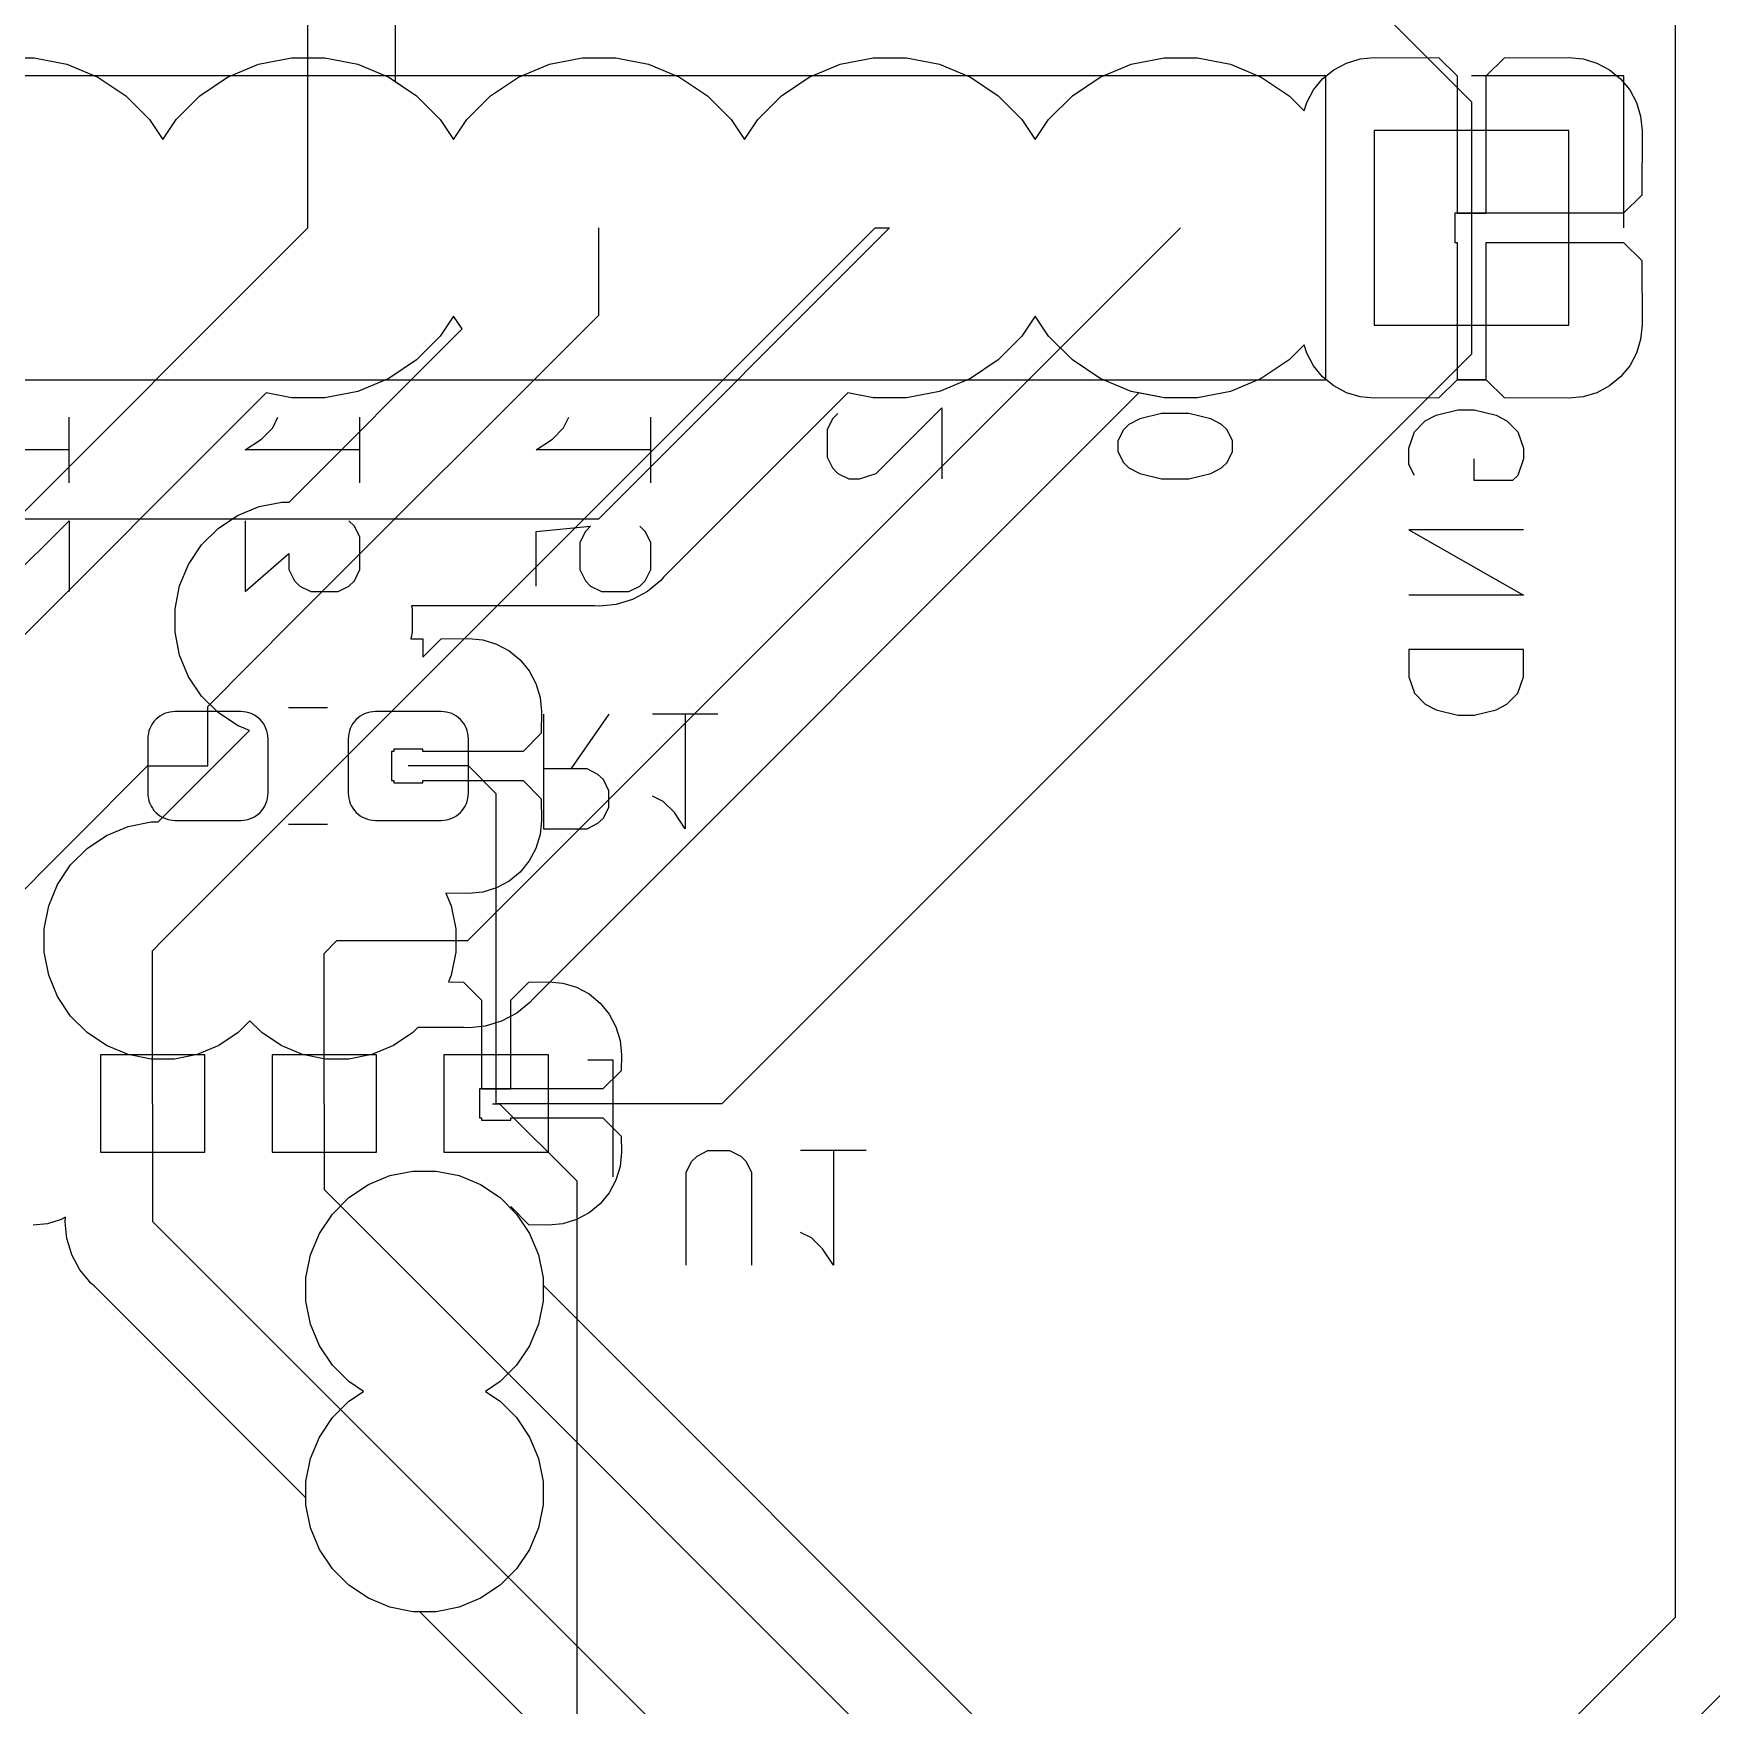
# Model space of a CAD drawing. Extents: x 169 to 33241, y 66 to 35500.
# Drawn here: x 8301 to 14069, y 13070 to 18818 of the extents above; entities that cross this region are included whole.
import ezdxf

# ---------------------------------------------------------------- set-up
doc = ezdxf.new("R2010")
doc.units = 0

msp = doc.modelspace()

# ---------------------------------------------------------------- linework, layer by layer
at = {"layer": 'Layer 1'}
for p, q in [((9244, 18150), (9244, 24129)), ((9544.15, 22639.8), (9544.15, 18653.2)), ((13945.7, 13373.9), (13945.7, 19626.1)), ((12928, 18900), (13244, 18583)), ((8187.36, 18734.6), (8302.52, 18734.6)), ((8302.52, 18734.6), (8415.47, 18712.2)), ((8415.47, 18712.2), (8521.87, 18668.1)), ((8968, 18668.1), (9074.4, 18712.2)), ((9074.4, 18712.2), (9187.36, 18734.6)), ((9187.36, 18734.6), (9302.52, 18734.6)), ((9302.52, 18734.6), (9415.47, 18712.2)), ((9415.47, 18712.2), (9521.87, 18668.1)), ((9968, 18668.1), (10074.4, 18712.2)), ((9968, 18668.1), (10074.4, 18712.2)), ((10074.4, 18712.2), (10187.4, 18734.6)), ((10074.4, 18712.2), (10187.4, 18734.6)), ((10187.4, 18734.6), (10302.5, 18734.6)), ((10187.4, 18734.6), (10302.5, 18734.6)), ((10302.5, 18734.6), (10415.5, 18712.2)), ((10302.5, 18734.6), (10415.5, 18712.2)), ((10415.5, 18712.2), (10521.9, 18668.1)), ((10415.5, 18712.2), (10521.9, 18668.1)), ((10968, 18668.1), (11074.4, 18712.2)), ((10968, 18668.1), (11074.4, 18712.2)), ((11074.4, 18712.2), (11187.4, 18734.6)), ((11074.4, 18712.2), (11187.4, 18734.6)), ((11187.4, 18734.6), (11302.5, 18734.6)), ((11187.4, 18734.6), (11302.5, 18734.6)), ((11302.5, 18734.6), (11415.5, 18712.2)), ((11302.5, 18734.6), (11415.5, 18712.2)), ((11415.5, 18712.2), (11521.9, 18668.1)), ((11415.5, 18712.2), (11521.9, 18668.1)), ((11968, 18668.1), (12074.4, 18712.2)), ((11968, 18668.1), (12074.4, 18712.2)), ((12074.4, 18712.2), (12187.4, 18734.6)), ((12074.4, 18712.2), (12187.4, 18734.6)), ((12187.4, 18734.6), (12302.5, 18734.6)), ((12187.4, 18734.6), (12302.5, 18734.6)), ((12302.5, 18734.6), (12415.5, 18712.2)), ((12302.5, 18734.6), (12415.5, 18712.2)), ((12415.5, 18712.2), (12521.9, 18668.1)), ((12415.5, 18712.2), (12521.9, 18668.1)), ((12732.7, 18662.3), (12770.7, 18693.5)), ((12732.7, 18662.3), (12770.7, 18693.5)), ((12770.7, 18693.5), (12814.2, 18716.7)), ((12770.7, 18693.5), (12814.2, 18716.7)), ((12814.2, 18716.7), (12861.3, 18731)), ((12814.2, 18716.7), (12861.3, 18731)), ((12861.3, 18731), (12910.3, 18735.9)), ((12861.3, 18731), (12910.3, 18735.9)), ((12910.3, 18735.9), (13132.4, 18734.6)), ((12910.3, 18735.9), (13132.4, 18734.6)), ((13132.4, 18734.6), (13194.9, 18672.1)), ((13132.4, 18734.6), (13194.9, 18672.1)), ((13294.9, 18672.1), (13357.4, 18734.6)), ((13294.9, 18672.1), (13357.4, 18734.6)), ((13357.4, 18734.6), (13579.6, 18735.9)), ((13357.4, 18734.6), (13579.6, 18735.9)), ((13579.6, 18735.9), (13628.6, 18731)), ((13579.6, 18735.9), (13628.6, 18731)), ((13628.6, 18731), (13675.7, 18716.7)), ((13628.6, 18731), (13675.7, 18716.7)), ((13675.7, 18716.7), (13719.1, 18693.5)), ((13675.7, 18716.7), (13719.1, 18693.5)), ((13719.1, 18693.5), (13757.2, 18662.3)), ((13719.1, 18693.5), (13757.2, 18662.3)), ((12744, 18673), (4721, 18673)), ((8521.87, 18668.1), (8617.63, 18604.1)), ((8872.25, 18604.1), (8968, 18668.1)), ((9521.87, 18668.1), (9617.63, 18604.1)), ((9544.15, 18653.2), (9617.63, 18604.1)), ((9872.25, 18604.1), (9968, 18668.1)), ((9872.25, 18604.1), (9968, 18668.1)), ((10521.9, 18668.1), (10617.6, 18604.1)), ((10521.9, 18668.1), (10617.6, 18604.1)), ((10872.2, 18604.1), (10968, 18668.1)), ((10872.2, 18604.1), (10968, 18668.1)), ((11521.9, 18668.1), (11617.6, 18604.1)), ((11521.9, 18668.1), (11617.6, 18604.1)), ((11872.2, 18604.1), (11968, 18668.1)), ((11872.2, 18604.1), (11968, 18668.1)), ((12521.9, 18668.1), (12617.6, 18604.1)), ((12521.9, 18668.1), (12617.6, 18604.1)), ((12701.4, 18624.2), (12732.7, 18662.3)), ((12701.4, 18624.2), (12732.7, 18662.3)), ((12744, 17626), (12744, 18673)), ((13194.9, 18672.1), (13194.9, 18200)), ((13194.9, 18672.1), (13194.9, 18200)), ((13768, 18673), (13244, 18673)), ((13294.9, 18200), (13294.9, 18672.1)), ((13294.9, 18200), (13294.9, 18672.1)), ((13757.2, 18662.3), (13788.5, 18624.2)), ((13757.2, 18662.3), (13788.5, 18624.2)), ((13768, 18150), (13768, 18673)), ((8617.63, 18604.1), (8699.06, 18522.7)), ((8790.81, 18522.7), (8872.25, 18604.1)), ((9617.63, 18604.1), (9699.06, 18522.7)), ((9617.63, 18604.1), (9699.06, 18522.7)), ((9790.81, 18522.7), (9872.25, 18604.1)), ((9790.81, 18522.7), (9872.25, 18604.1)), ((10617.6, 18604.1), (10699.1, 18522.7)), ((10617.6, 18604.1), (10699.1, 18522.7)), ((10790.8, 18522.7), (10872.2, 18604.1)), ((10790.8, 18522.7), (10872.2, 18604.1)), ((11617.6, 18604.1), (11699.1, 18522.7)), ((11617.6, 18604.1), (11699.1, 18522.7)), ((11790.8, 18522.7), (11872.2, 18604.1)), ((11790.8, 18522.7), (11872.2, 18604.1)), ((12617.6, 18604.1), (12669.5, 18552.2)), ((12617.6, 18604.1), (12669.5, 18552.2)), ((12669.5, 18552.2), (12678.2, 18580.8)), ((12669.5, 18552.2), (12678.2, 18580.8)), ((12678.2, 18580.8), (12701.4, 18624.2)), ((12678.2, 18580.8), (12701.4, 18624.2)), ((13244, 18583), (13244, 18150)), ((13788.5, 18624.2), (13811.7, 18580.8)), ((13788.5, 18624.2), (13811.7, 18580.8)), ((13811.7, 18580.8), (13826, 18533.7)), ((13811.7, 18580.8), (13826, 18533.7)), ((8699.06, 18522.7), (8744.94, 18454)), ((8744.94, 18454), (8790.81, 18522.7)), ((9699.06, 18522.7), (9744.94, 18454)), ((9699.06, 18522.7), (9744.94, 18454)), ((9744.94, 18454), (9790.81, 18522.7)), ((9744.94, 18454), (9790.81, 18522.7)), ((10699.1, 18522.7), (10744.9, 18454)), ((10699.1, 18522.7), (10744.9, 18454)), ((10744.9, 18454), (10790.8, 18522.7)), ((10744.9, 18454), (10790.8, 18522.7)), ((11699.1, 18522.7), (11744.9, 18454)), ((11699.1, 18522.7), (11744.9, 18454)), ((11744.9, 18454), (11790.8, 18522.7)), ((11744.9, 18454), (11790.8, 18522.7)), ((13826, 18533.7), (13830.8, 18484.6)), ((13826, 18533.7), (13830.8, 18484.6)), ((13579.6, 18484.6), (12910.3, 18484.6)), ((12910.3, 18484.6), (12910.3, 17815.4)), ((13579.6, 18484.6), (12910.3, 18484.6)), ((12910.3, 18484.6), (12910.3, 17815.4)), ((13579.6, 17815.4), (13579.6, 18484.6)), ((13579.6, 17815.4), (13579.6, 18484.6)), ((13830.8, 18484.6), (13829.6, 18262.5)), ((13830.8, 18484.6), (13829.6, 18262.5)), ((13829.6, 18262.5), (13767.1, 18200)), ((13829.6, 18262.5), (13767.1, 18200)), ((13194.9, 18200), (13187.1, 18200)), ((13187.1, 18200), (13187.1, 18100)), ((13194.9, 18200), (13187.1, 18200)), ((13187.1, 18200), (13187.1, 18100)), ((13194.9, 18200), (13294.9, 18200)), ((13294.9, 18200), (13194.9, 18200)), ((13194.9, 18200), (13294.9, 18200)), ((13294.9, 18200), (13194.9, 18200)), ((13767.1, 18200), (13294.9, 18200)), ((13767.1, 18200), (13294.9, 18200)), ((7594, 16500), (9244, 18150)), ((8744, 15700), (11194, 18150)), ((9244, 18150), (9244, 18150)), ((9244, 18150), (9244, 18150)), ((9794, 15700), (12244, 18150)), ((10244, 18150), (10244, 18150)), ((10244, 17850), (10244, 18150)), ((10244, 18150), (10244, 18150)), ((10244, 17150), (11244, 18150)), ((11194, 18150), (11244, 18150)), ((11244, 18150), (11244, 18150)), ((11244, 18150), (11244, 18150)), ((12244, 18150), (12244, 18150)), ((12244, 18150), (12244, 18150)), ((13244, 18150), (13244, 17716)), ((13187.1, 18100), (13194.9, 18100)), ((13187.1, 18100), (13194.9, 18100)), ((13194.9, 18100), (13194.9, 17627.9)), ((13194.9, 18100), (13194.9, 17627.9)), ((13294.9, 17627.9), (13294.9, 18100)), ((13294.9, 18100), (13767.1, 18100)), ((13294.9, 17627.9), (13294.9, 18100)), ((13294.9, 18100), (13767.1, 18100)), ((13767.1, 18100), (13829.6, 18037.5)), ((13767.1, 18100), (13829.6, 18037.5)), ((13829.6, 18037.5), (13830.8, 17815.4)), ((13829.6, 18037.5), (13830.8, 17815.4)), ((9194, 16800), (10244, 17850)), ((9744.94, 17846), (9699.06, 17777.3)), ((9774.11, 17802.3), (9744.94, 17846)), ((11744.9, 17846), (11699.1, 17777.3)), ((11790.8, 17777.3), (11744.9, 17846)), ((9179.27, 17207.5), (9774.11, 17802.3)), ((9699.06, 17777.3), (9617.63, 17695.9)), ((11699.1, 17777.3), (11617.6, 17695.9)), ((11872.2, 17695.9), (11790.8, 17777.3)), ((12910.3, 17815.4), (13579.6, 17815.4)), ((12910.3, 17815.4), (13579.6, 17815.4)), ((13830.8, 17815.4), (13826, 17766.3)), ((13830.8, 17815.4), (13826, 17766.3)), ((13244, 17716), (10667, 15139)), ((12669.5, 17747.8), (12617.6, 17695.9)), ((12669.5, 17747.8), (12617.6, 17695.9)), ((12678.2, 17719.2), (12669.5, 17747.8)), ((12678.2, 17719.2), (12669.5, 17747.8)), ((12701.4, 17675.8), (12678.2, 17719.2)), ((12701.4, 17675.8), (12678.2, 17719.2)), ((13811.7, 17719.2), (13788.5, 17675.8)), ((13811.7, 17719.2), (13788.5, 17675.8)), ((13826, 17766.3), (13811.7, 17719.2)), ((13826, 17766.3), (13811.7, 17719.2)), ((9617.63, 17695.9), (9521.87, 17631.9)), ((11617.6, 17695.9), (11521.9, 17631.9)), ((11968, 17631.9), (11872.2, 17695.9)), ((12617.6, 17695.9), (12521.9, 17631.9)), ((12617.6, 17695.9), (12521.9, 17631.9)), ((12732.7, 17637.7), (12701.4, 17675.8)), ((12732.7, 17637.7), (12701.4, 17675.8)), ((13788.5, 17675.8), (13757.2, 17637.7)), ((13788.5, 17675.8), (13757.2, 17637.7)), ((12744, 17626), (4721, 17626)), ((9521.87, 17631.9), (9415.47, 17587.8)), ((11521.9, 17631.9), (11415.5, 17587.8)), ((12074.4, 17587.8), (11968, 17631.9)), ((12521.9, 17631.9), (12415.5, 17587.8)), ((12521.9, 17631.9), (12415.5, 17587.8)), ((12770.7, 17606.5), (12732.7, 17637.7)), ((12770.7, 17606.5), (12732.7, 17637.7)), ((12814.2, 17583.3), (12770.7, 17606.5)), ((12814.2, 17583.3), (12770.7, 17606.5)), ((13194.9, 17627.9), (13132.4, 17565.4)), ((13194.9, 17627.9), (13132.4, 17565.4)), ((13194.9, 17627.9), (13294.9, 17627.9)), ((13294.9, 17627.9), (13194.9, 17627.9)), ((13194.9, 17627.9), (13294.9, 17627.9)), ((13294.9, 17627.9), (13194.9, 17627.9)), ((13357.4, 17565.4), (13294.9, 17627.9)), ((13357.4, 17565.4), (13294.9, 17627.9)), ((13719.1, 17606.5), (13675.7, 17583.3)), ((13719.1, 17606.5), (13675.7, 17583.3)), ((13757.2, 17637.7), (13719.1, 17606.5)), ((13757.2, 17637.7), (13719.1, 17606.5)), ((9100.68, 17582.6), (7894.15, 16376.1)), ((9187.36, 17565.4), (9100.68, 17582.6)), ((9302.52, 17565.4), (9187.36, 17565.4)), ((9415.47, 17587.8), (9302.52, 17565.4)), ((12100.7, 17582.6), (10016.9, 15498.8)), ((11100.7, 17582.6), (10466.9, 16948.8)), ((11187.4, 17565.4), (11100.7, 17582.6)), ((11302.5, 17565.4), (11187.4, 17565.4)), ((11415.5, 17587.8), (11302.5, 17565.4)), ((12187.4, 17565.4), (12074.4, 17587.8)), ((12187.4, 17565.4), (12100.7, 17582.6)), ((12302.5, 17565.4), (12187.4, 17565.4)), ((12302.5, 17565.4), (12187.4, 17565.4)), ((12415.5, 17587.8), (12302.5, 17565.4)), ((12415.5, 17587.8), (12302.5, 17565.4)), ((12861.3, 17569), (12814.2, 17583.3)), ((12861.3, 17569), (12814.2, 17583.3)), ((12910.3, 17564.1), (12861.3, 17569)), ((12910.3, 17564.1), (12861.3, 17569)), ((13132.4, 17565.4), (12910.3, 17564.1)), ((13132.4, 17565.4), (12910.3, 17564.1)), ((13579.6, 17564.1), (13357.4, 17565.4)), ((13579.6, 17564.1), (13357.4, 17565.4)), ((13628.6, 17569), (13579.6, 17564.1)), ((13628.6, 17569), (13579.6, 17564.1)), ((13675.7, 17583.3), (13628.6, 17569)), ((13675.7, 17583.3), (13628.6, 17569)), ((8423, 17274), (8423, 17499)), ((9123, 17462), (9141, 17499)), ((9423, 17274), (9423, 17499)), ((10123, 17462), (10141, 17499)), ((10423, 17274), (10423, 17499)), ((11048, 17493), (11029, 17456)), ((11066, 17512), (11048, 17493)), ((11198, 17306), (11423, 17531)), ((11423, 17531), (11423, 17287)), ((12104, 17493), (12066, 17474)), ((12179, 17512), (12104, 17493)), ((12273, 17512), (12179, 17512)), ((12348, 17493), (12273, 17512)), ((12385, 17474), (12348, 17493)), ((13048, 17449), (13085, 17487)), ((13085, 17487), (13123, 17506)), ((13123, 17506), (13198, 17524)), ((13198, 17524), (13254, 17524)), ((13254, 17524), (13329, 17506)), ((13329, 17506), (13366, 17487)), ((13366, 17487), (13404, 17449)), ((9029, 17387), (9085, 17424)), ((9085, 17424), (9123, 17462)), ((10029, 17387), (10085, 17424)), ((10085, 17424), (10123, 17462)), ((11029, 17456), (11029, 17362)), ((12048, 17456), (12029, 17418)), ((12066, 17474), (12048, 17456)), ((12404, 17456), (12385, 17474)), ((12423, 17418), (12404, 17456)), ((13029, 17393), (13048, 17449)), ((13404, 17449), (13423, 17393)), ((8423, 17387), (8029, 17387)), ((9423, 17387), (9029, 17387)), ((10423, 17387), (10029, 17387)), ((12029, 17418), (12029, 17381)), ((12029, 17381), (12048, 17343)), ((12404, 17343), (12423, 17381)), ((12423, 17381), (12423, 17418)), ((13029, 17337), (13029, 17393)), ((13423, 17393), (13423, 17356)), ((11029, 17362), (11048, 17325)), ((11048, 17325), (11066, 17306)), ((11066, 17306), (11104, 17287)), ((11141, 17287), (11198, 17306)), ((12048, 17343), (12066, 17325)), ((12066, 17325), (12104, 17306)), ((12104, 17306), (12179, 17287)), ((12273, 17287), (12348, 17306)), ((12348, 17306), (12385, 17325)), ((12385, 17325), (12404, 17343)), ((13048, 17299), (13029, 17337)), ((13254, 17281), (13254, 17356)), ((13423, 17356), (13404, 17299)), ((11104, 17287), (11141, 17287)), ((12179, 17287), (12273, 17287)), ((13385, 17281), (13254, 17281)), ((13404, 17299), (13385, 17281)), ((9001.92, 17161.1), (9076.08, 17191.8)), ((9076.08, 17191.8), (9154.8, 17207.5)), ((9154.8, 17207.5), (9179.27, 17207.5)), ((7996, 17150), (10244, 17150)), ((8198, 16918), (8423, 17143)), ((8423, 17143), (8423, 16900)), ((8935.18, 17116.5), (9001.92, 17161.1)), ((9029, 17143), (9029, 16900)), ((9404, 17125), (9385, 17143)), ((8878.43, 17059.8), (8935.18, 17116.5)), ((9423, 17087), (9404, 17125)), ((9423, 16975), (9423, 17087)), ((10029, 17106), (10216, 17125)), ((10029, 16918), (10029, 17106)), ((10198, 17106), (10179, 17068)), ((10216, 17125), (10198, 17106)), ((10404, 17106), (10385, 17125)), ((10423, 17068), (10404, 17106)), ((13423, 17112), (13029, 17112)), ((13029, 17112), (13423, 16887)), ((8833.83, 16993), (8878.43, 17059.8)), ((9029, 16900), (9179, 17031)), ((9179, 17031), (9179, 16975)), ((10179, 17068), (10179, 16975)), ((10423, 16975), (10423, 17068)), ((8803.12, 16918.9), (8833.83, 16993)), ((9179, 16975), (9198, 16937)), ((9404, 16937), (9423, 16975)), ((10179, 16975), (10198, 16937)), ((10404, 16937), (10423, 16975)), ((8787.46, 16840.1), (8803.12, 16918.9)), ((9198, 16937), (9216, 16918)), ((9216, 16918), (9254, 16900)), ((9348, 16900), (9385, 16918)), ((9385, 16918), (9404, 16937)), ((10198, 16937), (10216, 16918)), ((10216, 16918), (10254, 16900)), ((10348, 16900), (10385, 16918)), ((10385, 16918), (10404, 16937)), ((10457.5, 16937.4), (10412, 16900)), ((10466.9, 16948.8), (10457.5, 16937.4)), ((9254, 16900), (9348, 16900)), ((10230.2, 16850.8), (9600.3, 16850.8)), ((9600.3, 16850.8), (9602.42, 16840.1)), ((10244.9, 16849.3), (10230.2, 16850.8)), ((10259.6, 16850.8), (10244.9, 16849.3)), ((10254, 16900), (10348, 16900)), ((10303.6, 16855.1), (10259.6, 16850.8)), ((10259.6, 16850.8), (10259.6, 16850.8)), ((10360, 16872.2), (10303.6, 16855.1)), ((10412, 16900), (10360, 16872.2)), ((13423, 16887), (13029, 16887)), ((8787.46, 16759.9), (8787.46, 16840.1)), ((8900, 16505), (9194, 16800)), ((9602.42, 16840.1), (9602.42, 16759.9)), ((8803.12, 16681.1), (8787.46, 16759.9)), ((9602.42, 16759.9), (9597.87, 16737)), ((9597.87, 16737), (9639.43, 16737)), ((9639.43, 16737), (9639.43, 16674.5)), ((9639.43, 16674.5), (9701.93, 16737)), ((9701.93, 16737), (9796.12, 16738.2)), ((9796.12, 16738.2), (9845.13, 16733.4)), ((9845.13, 16733.4), (9892.25, 16719.1)), ((8833.83, 16607), (8803.12, 16681.1)), ((9892.25, 16719.1), (9935.68, 16695.9)), ((9935.68, 16695.9), (9973.75, 16664.6)), ((13423, 16700), (13029, 16700)), ((13029, 16700), (13029, 16606)), ((13423, 16606), (13423, 16700)), ((9973.75, 16664.6), (10005, 16626.6)), ((10005, 16626.6), (10028.2, 16583.1)), ((8878.43, 16540.2), (8833.83, 16607)), ((10028.2, 16583.1), (10042.5, 16536)), ((13029, 16606), (13048, 16550)), ((13404, 16550), (13423, 16606)), ((8935.18, 16483.5), (8878.43, 16540.2)), ((8900, 16300), (8900, 16505)), ((9312, 16500), (9177, 16500)), ((10042.5, 16536), (10047.3, 16487)), ((13048, 16550), (13085, 16512)), ((13085, 16512), (13123, 16493)), ((13329, 16493), (13366, 16512)), ((13366, 16512), (13404, 16550)), ((8709.52, 16445.5), (8704.8, 16437.6)), ((8709.52, 16445.5), (8704.8, 16437.6)), ((8714.98, 16452.8), (8709.52, 16445.5)), ((8714.98, 16452.8), (8709.52, 16445.5)), ((8721.14, 16459.6), (8714.98, 16452.8)), ((8721.14, 16459.6), (8714.98, 16452.8)), ((8727.94, 16465.8), (8721.14, 16459.6)), ((8727.94, 16465.8), (8721.14, 16459.6)), ((8735.31, 16471.2), (8727.94, 16465.8)), ((8735.31, 16471.2), (8727.94, 16465.8)), ((8743.18, 16476), (8735.31, 16471.2)), ((8743.18, 16476), (8735.31, 16471.2)), ((8751.48, 16479.9), (8743.18, 16476)), ((8751.48, 16479.9), (8743.18, 16476)), ((8760.12, 16483), (8751.48, 16479.9)), ((8760.12, 16483), (8751.48, 16479.9)), ((8769.02, 16485.2), (8760.12, 16483)), ((8769.02, 16485.2), (8760.12, 16483)), ((8778.1, 16486.6), (8769.02, 16485.2)), ((8778.1, 16486.6), (8769.02, 16485.2)), ((8787.26, 16487), (8778.1, 16486.6)), ((8787.26, 16487), (8778.1, 16486.6)), ((9013.64, 16487), (8787.26, 16487)), ((9013.64, 16487), (8787.26, 16487)), ((9001.92, 16438.9), (8935.18, 16483.5)), ((9022.8, 16486.6), (9013.64, 16487)), ((9022.8, 16486.6), (9013.64, 16487)), ((9031.88, 16485.2), (9022.8, 16486.6)), ((9031.88, 16485.2), (9022.8, 16486.6)), ((9040.78, 16483), (9031.88, 16485.2)), ((9040.78, 16483), (9031.88, 16485.2)), ((9049.42, 16479.9), (9040.78, 16483)), ((9049.42, 16479.9), (9040.78, 16483)), ((9057.72, 16476), (9049.42, 16479.9)), ((9057.72, 16476), (9049.42, 16479.9)), ((9065.59, 16471.2), (9057.72, 16476)), ((9065.59, 16471.2), (9057.72, 16476)), ((9072.96, 16465.8), (9065.59, 16471.2)), ((9072.96, 16465.8), (9065.59, 16471.2)), ((9079.76, 16459.6), (9072.96, 16465.8)), ((9079.76, 16459.6), (9072.96, 16465.8)), ((9085.92, 16452.8), (9079.76, 16459.6)), ((9085.92, 16452.8), (9079.76, 16459.6)), ((9091.38, 16445.5), (9085.92, 16452.8)), ((9091.38, 16445.5), (9085.92, 16452.8)), ((9096.1, 16437.6), (9091.38, 16445.5)), ((9096.1, 16437.6), (9091.38, 16445.5)), ((9398.49, 16445.5), (9393.77, 16437.6)), ((9398.49, 16445.5), (9393.77, 16437.6)), ((9403.96, 16452.8), (9398.49, 16445.5)), ((9403.96, 16452.8), (9398.49, 16445.5)), ((9410.12, 16459.6), (9403.96, 16452.8)), ((9410.12, 16459.6), (9403.96, 16452.8)), ((9416.92, 16465.8), (9410.12, 16459.6)), ((9416.92, 16465.8), (9410.12, 16459.6)), ((9424.29, 16471.2), (9416.92, 16465.8)), ((9424.29, 16471.2), (9416.92, 16465.8)), ((9432.16, 16476), (9424.29, 16471.2)), ((9432.16, 16476), (9424.29, 16471.2)), ((9440.46, 16479.9), (9432.16, 16476)), ((9440.46, 16479.9), (9432.16, 16476)), ((9449.09, 16483), (9440.46, 16479.9)), ((9449.09, 16483), (9440.46, 16479.9)), ((9458, 16485.2), (9449.09, 16483)), ((9458, 16485.2), (9449.09, 16483)), ((9467.07, 16486.6), (9458, 16485.2)), ((9467.07, 16486.6), (9458, 16485.2)), ((9476.24, 16487), (9467.07, 16486.6)), ((9476.24, 16487), (9467.07, 16486.6)), ((9702.62, 16487), (9476.24, 16487)), ((9702.62, 16487), (9476.24, 16487)), ((9711.78, 16486.6), (9702.62, 16487)), ((9711.78, 16486.6), (9702.62, 16487)), ((9720.86, 16485.2), (9711.78, 16486.6)), ((9720.86, 16485.2), (9711.78, 16486.6)), ((9729.76, 16483), (9720.86, 16485.2)), ((9729.76, 16483), (9720.86, 16485.2)), ((9738.4, 16479.9), (9729.76, 16483)), ((9738.4, 16479.9), (9729.76, 16483)), ((9746.69, 16476), (9738.4, 16479.9)), ((9746.69, 16476), (9738.4, 16479.9)), ((9754.56, 16471.2), (9746.69, 16476)), ((9754.56, 16471.2), (9746.69, 16476)), ((9761.93, 16465.8), (9754.56, 16471.2)), ((9761.93, 16465.8), (9754.56, 16471.2)), ((9768.73, 16459.6), (9761.93, 16465.8)), ((9768.73, 16459.6), (9761.93, 16465.8)), ((9774.89, 16452.8), (9768.73, 16459.6)), ((9774.89, 16452.8), (9768.73, 16459.6)), ((9780.36, 16445.5), (9774.89, 16452.8)), ((9780.36, 16445.5), (9774.89, 16452.8)), ((9785.08, 16437.6), (9780.36, 16445.5)), ((9785.08, 16437.6), (9780.36, 16445.5)), ((10047.3, 16487), (10046.1, 16412.5)), ((10054, 16478), (10054, 16084)), ((10279, 16478), (10148, 16290)), ((10654, 16478), (10429, 16478)), ((10541, 16478), (10541, 16084)), ((13123, 16493), (13198, 16475)), ((13198, 16475), (13254, 16475)), ((13254, 16475), (13329, 16493)), ((8694.21, 16402.7), (8693.76, 16393.5)), ((8694.21, 16402.7), (8693.76, 16393.5)), ((8693.76, 16393.5), (8693.76, 16206.5)), ((8693.76, 16393.5), (8693.76, 16206.5)), ((8695.55, 16411.7), (8694.21, 16402.7)), ((8695.55, 16411.7), (8694.21, 16402.7)), ((8697.78, 16420.6), (8695.55, 16411.7)), ((8697.78, 16420.6), (8695.55, 16411.7)), ((8700.87, 16429.3), (8697.78, 16420.6)), ((8700.87, 16429.3), (8697.78, 16420.6)), ((8704.8, 16437.6), (8700.87, 16429.3)), ((8704.8, 16437.6), (8700.87, 16429.3)), ((8729.27, 16107.5), (9043.47, 16421.7)), ((9043.47, 16421.7), (9001.92, 16438.9)), ((9100.03, 16429.3), (9096.1, 16437.6)), ((9100.03, 16429.3), (9096.1, 16437.6)), ((9103.12, 16420.6), (9100.03, 16429.3)), ((9103.12, 16420.6), (9100.03, 16429.3)), ((9105.35, 16411.7), (9103.12, 16420.6)), ((9105.35, 16411.7), (9103.12, 16420.6)), ((9106.69, 16402.7), (9105.35, 16411.7)), ((9106.69, 16402.7), (9105.35, 16411.7)), ((9107.14, 16393.5), (9106.69, 16402.7)), ((9107.14, 16393.5), (9106.69, 16402.7)), ((9107.14, 16206.5), (9107.14, 16393.5)), ((9107.14, 16206.5), (9107.14, 16393.5)), ((9383.18, 16402.7), (9382.73, 16393.5)), ((9383.18, 16402.7), (9382.73, 16393.5)), ((9382.73, 16393.5), (9382.73, 16206.5)), ((9382.73, 16393.5), (9382.73, 16206.5)), ((9384.53, 16411.7), (9383.18, 16402.7)), ((9384.53, 16411.7), (9383.18, 16402.7)), ((9386.76, 16420.6), (9384.53, 16411.7)), ((9386.76, 16420.6), (9384.53, 16411.7)), ((9389.85, 16429.3), (9386.76, 16420.6)), ((9389.85, 16429.3), (9386.76, 16420.6)), ((9393.77, 16437.6), (9389.85, 16429.3)), ((9393.77, 16437.6), (9389.85, 16429.3)), ((9789, 16429.3), (9785.08, 16437.6)), ((9789, 16429.3), (9785.08, 16437.6)), ((9792.09, 16420.6), (9789, 16429.3)), ((9792.09, 16420.6), (9789, 16429.3)), ((9794.32, 16411.7), (9792.09, 16420.6)), ((9794.32, 16411.7), (9792.09, 16420.6)), ((9795.67, 16402.7), (9794.32, 16411.7)), ((9795.67, 16402.7), (9794.32, 16411.7)), ((9796.12, 16393.5), (9795.67, 16402.7)), ((9796.12, 16393.5), (9795.67, 16402.7)), ((9796.12, 16206.5), (9796.12, 16393.5)), ((9796.12, 16206.5), (9796.12, 16393.5)), ((10046.1, 16412.5), (9983.62, 16350)), ((9539.43, 16350), (9531.55, 16350)), ((9531.55, 16350), (9531.55, 16250)), ((9639.43, 16357.9), (9539.43, 16357.9)), ((9539.43, 16357.9), (9539.43, 16350)), ((9639.43, 16350), (9639.43, 16357.9)), ((9983.62, 16350), (9639.43, 16350)), ((8119, 15725), (8693, 16300)), ((8693, 16300), (8900, 16300)), ((9796, 16300), (9589, 16300)), ((9891, 16204), (9796, 16300)), ((10204, 16290), (10054, 16290)), ((10241, 16271), (10204, 16290)), ((10260, 16253), (10241, 16271)), ((9531.55, 16250), (9539.43, 16250)), ((9539.43, 16250), (9539.43, 16242.1)), ((9539.43, 16242.1), (9639.43, 16242.1)), ((9639.43, 16242.1), (9639.43, 16250)), ((9639.43, 16250), (9983.62, 16250)), ((9983.62, 16250), (10046.1, 16187.5)), ((10279, 16215), (10260, 16253)), ((10279, 16159), (10279, 16215)), ((8693.76, 16206.5), (8694.21, 16197.3)), ((8693.76, 16206.5), (8694.21, 16197.3)), ((8694.21, 16197.3), (8695.55, 16188.3)), ((8694.21, 16197.3), (8695.55, 16188.3)), ((8695.55, 16188.3), (8697.78, 16179.4)), ((8695.55, 16188.3), (8697.78, 16179.4)), ((8697.78, 16179.4), (8700.87, 16170.7)), ((8697.78, 16179.4), (8700.87, 16170.7)), ((8700.87, 16170.7), (8704.8, 16162.4)), ((8700.87, 16170.7), (8704.8, 16162.4)), ((8704.8, 16162.4), (8709.52, 16154.5)), ((8704.8, 16162.4), (8709.52, 16154.5)), ((8709.52, 16154.5), (8714.98, 16147.2)), ((8709.52, 16154.5), (8714.98, 16147.2)), ((9085.92, 16147.2), (9091.38, 16154.5)), ((9085.92, 16147.2), (9091.38, 16154.5)), ((9091.38, 16154.5), (9096.1, 16162.4)), ((9091.38, 16154.5), (9096.1, 16162.4)), ((9096.1, 16162.4), (9100.03, 16170.7)), ((9096.1, 16162.4), (9100.03, 16170.7)), ((9100.03, 16170.7), (9103.12, 16179.4)), ((9100.03, 16170.7), (9103.12, 16179.4)), ((9103.12, 16179.4), (9105.35, 16188.3)), ((9103.12, 16179.4), (9105.35, 16188.3)), ((9105.35, 16188.3), (9106.69, 16197.3)), ((9105.35, 16188.3), (9106.69, 16197.3)), ((9106.69, 16197.3), (9107.14, 16206.5)), ((9106.69, 16197.3), (9107.14, 16206.5)), ((9382.73, 16206.5), (9383.18, 16197.3)), ((9382.73, 16206.5), (9383.18, 16197.3)), ((9383.18, 16197.3), (9384.53, 16188.3)), ((9383.18, 16197.3), (9384.53, 16188.3)), ((9384.53, 16188.3), (9386.76, 16179.4)), ((9384.53, 16188.3), (9386.76, 16179.4)), ((9386.76, 16179.4), (9389.85, 16170.7)), ((9386.76, 16179.4), (9389.85, 16170.7)), ((9389.85, 16170.7), (9393.77, 16162.4)), ((9389.85, 16170.7), (9393.77, 16162.4)), ((9393.77, 16162.4), (9398.49, 16154.5)), ((9393.77, 16162.4), (9398.49, 16154.5)), ((9398.49, 16154.5), (9403.96, 16147.2)), ((9398.49, 16154.5), (9403.96, 16147.2)), ((9774.89, 16147.2), (9780.36, 16154.5)), ((9774.89, 16147.2), (9780.36, 16154.5)), ((9780.36, 16154.5), (9785.08, 16162.4)), ((9780.36, 16154.5), (9785.08, 16162.4)), ((9785.08, 16162.4), (9789, 16170.7)), ((9785.08, 16162.4), (9789, 16170.7)), ((9789, 16170.7), (9792.09, 16179.4)), ((9789, 16170.7), (9792.09, 16179.4)), ((9792.09, 16179.4), (9794.32, 16188.3)), ((9792.09, 16179.4), (9794.32, 16188.3)), ((9794.32, 16188.3), (9795.67, 16197.3)), ((9794.32, 16188.3), (9795.67, 16197.3)), ((9795.67, 16197.3), (9796.12, 16206.5)), ((9795.67, 16197.3), (9796.12, 16206.5)), ((9891, 15139), (9891, 16204)), ((10046.1, 16187.5), (10047.3, 16113)), ((10260, 16121), (10279, 16159)), ((10466, 16178), (10429, 16196)), ((10504, 16140), (10466, 16178)), ((8626.08, 16091.8), (8704.8, 16107.5)), ((8704.8, 16107.5), (8729.27, 16107.5)), ((8714.98, 16147.2), (8721.14, 16140.4)), ((8714.98, 16147.2), (8721.14, 16140.4)), ((8721.14, 16140.4), (8727.94, 16134.2)), ((8721.14, 16140.4), (8727.94, 16134.2)), ((8727.94, 16134.2), (8735.31, 16128.8)), ((8727.94, 16134.2), (8735.31, 16128.8)), ((8735.31, 16128.8), (8743.18, 16124)), ((8735.31, 16128.8), (8743.18, 16124)), ((8743.18, 16124), (8751.48, 16120.1)), ((8743.18, 16124), (8751.48, 16120.1)), ((8751.48, 16120.1), (8760.12, 16117)), ((8751.48, 16120.1), (8760.12, 16117)), ((8760.12, 16117), (8769.02, 16114.8)), ((8760.12, 16117), (8769.02, 16114.8)), ((8769.02, 16114.8), (8778.1, 16113.4)), ((8769.02, 16114.8), (8778.1, 16113.4)), ((8778.1, 16113.4), (8787.26, 16113)), ((8778.1, 16113.4), (8787.26, 16113)), ((8787.26, 16113), (9013.64, 16113)), ((8787.26, 16113), (9013.64, 16113)), ((9013.64, 16113), (9022.8, 16113.4)), ((9013.64, 16113), (9022.8, 16113.4)), ((9022.8, 16113.4), (9031.88, 16114.8)), ((9022.8, 16113.4), (9031.88, 16114.8)), ((9031.88, 16114.8), (9040.78, 16117)), ((9031.88, 16114.8), (9040.78, 16117)), ((9040.78, 16117), (9049.42, 16120.1)), ((9040.78, 16117), (9049.42, 16120.1)), ((9049.42, 16120.1), (9057.72, 16124)), ((9049.42, 16120.1), (9057.72, 16124)), ((9057.72, 16124), (9065.59, 16128.8)), ((9057.72, 16124), (9065.59, 16128.8)), ((9065.59, 16128.8), (9072.96, 16134.2)), ((9065.59, 16128.8), (9072.96, 16134.2)), ((9072.96, 16134.2), (9079.76, 16140.4)), ((9072.96, 16134.2), (9079.76, 16140.4)), ((9079.76, 16140.4), (9085.92, 16147.2)), ((9079.76, 16140.4), (9085.92, 16147.2)), ((9312, 16099), (9177, 16099)), ((9403.96, 16147.2), (9410.12, 16140.4)), ((9403.96, 16147.2), (9410.12, 16140.4)), ((9410.12, 16140.4), (9416.92, 16134.2)), ((9410.12, 16140.4), (9416.92, 16134.2)), ((9416.92, 16134.2), (9424.29, 16128.8)), ((9416.92, 16134.2), (9424.29, 16128.8)), ((9424.29, 16128.8), (9432.16, 16124)), ((9424.29, 16128.8), (9432.16, 16124)), ((9432.16, 16124), (9440.46, 16120.1)), ((9432.16, 16124), (9440.46, 16120.1)), ((9440.46, 16120.1), (9449.09, 16117)), ((9440.46, 16120.1), (9449.09, 16117)), ((9449.09, 16117), (9458, 16114.8)), ((9449.09, 16117), (9458, 16114.8)), ((9458, 16114.8), (9467.07, 16113.4)), ((9458, 16114.8), (9467.07, 16113.4)), ((9467.07, 16113.4), (9476.24, 16113)), ((9467.07, 16113.4), (9476.24, 16113)), ((9476.24, 16113), (9702.62, 16113)), ((9476.24, 16113), (9702.62, 16113)), ((9702.62, 16113), (9711.78, 16113.4)), ((9702.62, 16113), (9711.78, 16113.4)), ((9711.78, 16113.4), (9720.86, 16114.8)), ((9711.78, 16113.4), (9720.86, 16114.8)), ((9720.86, 16114.8), (9729.76, 16117)), ((9720.86, 16114.8), (9729.76, 16117)), ((9729.76, 16117), (9738.4, 16120.1)), ((9729.76, 16117), (9738.4, 16120.1)), ((9738.4, 16120.1), (9746.69, 16124)), ((9738.4, 16120.1), (9746.69, 16124)), ((9746.69, 16124), (9754.56, 16128.8)), ((9746.69, 16124), (9754.56, 16128.8)), ((9754.56, 16128.8), (9761.93, 16134.2)), ((9754.56, 16128.8), (9761.93, 16134.2)), ((9761.93, 16134.2), (9768.73, 16140.4)), ((9761.93, 16134.2), (9768.73, 16140.4)), ((9768.73, 16140.4), (9774.89, 16147.2)), ((9768.73, 16140.4), (9774.89, 16147.2)), ((10047.3, 16113), (10042.5, 16064)), ((10204, 16084), (10241, 16103)), ((10241, 16103), (10260, 16121)), ((10541, 16084), (10504, 16140)), ((8485.18, 16016.5), (8551.92, 16061.1)), ((8551.92, 16061.1), (8626.08, 16091.8)), ((10042.5, 16064), (10028.2, 16016.9)), ((10054, 16084), (10204, 16084)), ((8428.43, 15959.8), (8485.18, 16016.5)), ((10028.2, 16016.9), (10005, 15973.4)), ((8383.83, 15893), (8428.43, 15959.8)), ((9973.75, 15935.4), (9935.68, 15904.1)), ((10005, 15973.4), (9973.75, 15935.4)), ((8353.12, 15818.9), (8383.83, 15893)), ((9845.13, 15866.6), (9796.12, 15861.8)), ((9892.25, 15880.9), (9845.13, 15866.6)), ((9935.68, 15904.1), (9892.25, 15880.9)), ((8337.46, 15740.1), (8353.12, 15818.9)), ((9796.12, 15861.8), (9718.57, 15862.8)), ((9718.57, 15862.8), (9736.76, 15818.9)), ((9736.76, 15818.9), (9752.42, 15740.1)), ((8337.46, 15659.9), (8337.46, 15740.1)), ((8710, 15665), (8744, 15700)), ((9300, 15655), (9344, 15700)), ((9344, 15700), (9794, 15700)), ((9752.42, 15740.1), (9752.42, 15659.9)), ((8353.12, 15581.1), (8337.46, 15659.9)), ((8710, 15139), (8710, 15665)), ((9300, 15139), (9300, 15655)), ((9752.42, 15659.9), (9736.76, 15581.1)), ((8383.83, 15507), (8353.12, 15581.1)), ((9736.76, 15581.1), (9727.26, 15558.2)), ((9727.26, 15558.2), (9778.9, 15557.3)), ((9778.9, 15557.3), (9841.4, 15494.8)), ((9941.4, 15494.8), (10003.9, 15557.3)), ((10003.9, 15557.3), (10071, 15558.5)), ((10071, 15558.5), (10120, 15553.7)), ((10120, 15553.7), (10167.2, 15539.4)), ((10167.2, 15539.4), (10210.6, 15516.2)), ((8428.43, 15440.2), (8383.83, 15507)), ((9841.4, 15494.8), (9841.4, 15190)), ((9941.4, 15190), (9941.4, 15494.8)), ((10007.5, 15487.4), (9961.98, 15450)), ((10016.9, 15498.8), (10007.5, 15487.4)), ((10210.6, 15516.2), (10248.7, 15484.9)), ((10248.7, 15484.9), (10279.9, 15446.8)), ((8485.18, 15383.5), (8428.43, 15440.2)), ((9044.94, 15423.7), (9004.69, 15383.5)), ((9085.18, 15383.5), (9044.94, 15423.7)), ((9853.59, 15405.1), (9809.64, 15400.8)), ((9910, 15422.2), (9853.59, 15405.1)), ((9961.98, 15450), (9910, 15422.2)), ((10279.9, 15446.8), (10303.1, 15403.4)), ((10303.1, 15403.4), (10317.4, 15356.3)), ((8551.92, 15338.9), (8485.18, 15383.5)), ((9004.69, 15383.5), (8937.95, 15338.9)), ((9151.92, 15338.9), (9085.18, 15383.5)), ((9604.69, 15383.5), (9537.95, 15338.9)), ((9621.99, 15400.8), (9604.69, 15383.5)), ((9780.24, 15400.8), (9621.99, 15400.8)), ((9794.94, 15399.3), (9780.24, 15400.8)), ((9809.63, 15400.8), (9794.94, 15399.3)), ((9809.64, 15400.8), (9809.63, 15400.8)), ((10317.4, 15356.3), (10322.2, 15307.3)), ((8889.92, 15307.3), (8530.67, 15307.3)), ((8530.67, 15307.3), (8530.67, 14972.6)), ((8889.92, 15307.3), (8530.67, 15307.3)), ((8530.67, 15307.3), (8530.67, 14972.6)), ((8626.08, 15308.2), (8551.92, 15338.9)), ((8704.8, 15292.5), (8626.08, 15308.2)), ((8785.07, 15292.5), (8704.8, 15292.5)), ((8863.8, 15308.2), (8785.07, 15292.5)), ((8937.95, 15338.9), (8863.8, 15308.2)), ((8889.92, 14972.6), (8889.92, 15307.3)), ((8889.92, 14972.6), (8889.92, 15307.3)), ((9480.47, 15307.3), (9121.22, 15307.3)), ((9121.22, 15307.3), (9121.22, 14972.6)), ((9480.47, 15307.3), (9121.22, 15307.3)), ((9121.22, 15307.3), (9121.22, 14972.6)), ((9226.08, 15308.2), (9151.92, 15338.9)), ((9304.8, 15292.5), (9226.08, 15308.2)), ((9385.07, 15292.5), (9304.8, 15292.5)), ((9463.8, 15308.2), (9385.07, 15292.5)), ((9537.95, 15338.9), (9463.8, 15308.2)), ((9480.47, 14972.6), (9480.47, 15307.3)), ((9480.47, 14972.6), (9480.47, 15307.3)), ((10071, 15307.3), (9711.77, 15307.3)), ((9711.77, 15307.3), (9711.77, 14972.6)), ((10071, 15307.3), (9711.77, 15307.3)), ((9711.77, 15307.3), (9711.77, 14972.6)), ((10071, 14972.6), (10071, 15307.3)), ((10071, 14972.6), (10071, 15307.3)), ((10206, 15290), (10292, 15290)), ((10292, 15290), (10292, 14888)), ((10322.2, 15307.3), (10321, 15252.5)), ((10321, 15252.5), (10258.5, 15190)), ((9841.4, 15190), (9833.52, 15190)), ((9833.52, 15190), (9833.52, 15090)), ((9841.4, 15190), (9941.4, 15190)), ((9941.4, 15190), (9841.4, 15190)), ((10258.5, 15190), (9941.4, 15190)), ((8710, 15139), (8710, 14734)), ((9300, 15139), (9300, 14844)), ((9879, 15139), (9891, 15139)), ((10169, 15139), (9891, 15139)), ((9891, 15139), (9903, 15139)), ((9903, 15139), (10169, 14874)), ((10667, 15139), (10169, 15139)), ((9833.52, 15090), (9841.4, 15090)), ((9841.4, 15090), (9841.4, 15082.1)), ((9841.4, 15082.1), (9941.4, 15082.1)), ((9941.4, 15082.1), (9941.4, 15090)), ((9941.4, 15090), (10258.5, 15090)), ((10258.5, 15090), (10321, 15027.5)), ((10321, 15027.5), (10322.2, 14972.6)), ((8530.67, 14972.6), (8889.92, 14972.6)), ((8530.67, 14972.6), (8889.92, 14972.6)), ((9121.22, 14972.6), (9480.47, 14972.6)), ((9121.22, 14972.6), (9480.47, 14972.6)), ((9711.77, 14972.6), (10071, 14972.6)), ((9711.77, 14972.6), (10071, 14972.6)), ((10322.2, 14972.6), (10317.4, 14923.6)), ((10563, 14940), (10582, 14959)), ((10582, 14959), (10619, 14978)), ((10619, 14978), (10694, 14978)), ((10694, 14978), (10732, 14959)), ((10732, 14959), (10751, 14940)), ((11163, 14978), (10938, 14978)), ((11051, 14978), (11051, 14584)), ((9451.92, 14861.1), (9526.08, 14891.8)), ((9526.08, 14891.8), (9604.8, 14907.5)), ((9604.8, 14907.5), (9685.07, 14907.5)), ((9685.07, 14907.5), (9763.8, 14891.8)), ((9763.8, 14891.8), (9837.95, 14861.1)), ((10317.4, 14923.6), (10303.1, 14876.5)), ((10544, 14903), (10563, 14940)), ((10544, 14584), (10544, 14903)), ((10751, 14940), (10769, 14903)), ((10769, 14903), (10769, 14584)), ((9300, 14844), (9644, 14500)), ((9385.18, 14816.5), (9451.92, 14861.1)), ((9837.95, 14861.1), (9904.69, 14816.5)), ((10169, 14874), (10169, 12726)), ((10279.9, 14833.1), (10248.7, 14795)), ((10303.1, 14876.5), (10279.9, 14833.1)), ((9328.43, 14759.8), (9385.18, 14816.5)), ((9904.69, 14816.5), (9961.45, 14759.8)), ((10003.9, 14722.6), (9941.4, 14785.1)), ((9941.4, 14785.1), (9941.4, 14779.8)), ((9941.4, 14779.8), (9961.45, 14759.8)), ((10248.7, 14795), (10210.6, 14763.8)), ((8348.38, 14726.3), (8299.37, 14721.4)), ((8395.5, 14740.6), (8348.38, 14726.3)), ((8411.03, 14748.9), (8395.5, 14740.6)), ((8409.63, 14734.6), (8411.03, 14748.9)), ((8411.08, 14719.9), (8409.63, 14734.6)), ((8415.41, 14676), (8411.08, 14719.9)), ((8710, 14734), (9644, 13800)), ((9283.83, 14693), (9328.43, 14759.8)), ((9961.45, 14759.8), (10006, 14693)), ((9961.45, 14759.8), (10006, 14693)), ((10071, 14721.4), (10003.9, 14722.6)), ((10120, 14726.3), (10071, 14721.4)), ((10167.2, 14740.6), (10120, 14726.3)), ((10210.6, 14763.8), (10167.2, 14740.6)), ((8423.29, 14650), (8415.41, 14676)), ((9253.12, 14618.9), (9283.83, 14693)), ((10006, 14693), (10036.8, 14618.9)), ((10006, 14693), (10036.8, 14618.9)), ((10976, 14678), (10938, 14696)), ((11013, 14640), (10976, 14678)), ((8432.52, 14619.6), (8423.29, 14650)), ((8460.3, 14567.6), (8432.52, 14619.6)), ((9237.46, 14540.1), (9253.12, 14618.9)), ((10036.8, 14618.9), (10052.4, 14540.1)), ((10036.8, 14618.9), (10052.4, 14540.1)), ((11051, 14584), (11013, 14640)), ((8488.32, 14533.5), (8460.3, 14567.6)), ((9237.46, 14459.9), (9237.46, 14540.1)), ((10052.4, 14540.1), (10052.4, 14515.7)), ((10052.4, 14540.1), (10052.4, 14459.9)), ((8488.33, 14533.5), (8488.32, 14533.5)), ((8497.69, 14522), (8488.33, 14533.5)), ((8509.11, 14512.7), (8497.69, 14522)), ((9237.46, 13784.3), (8509.11, 14512.7)), ((9644, 14500), (13644, 10500)), ((10052.4, 14515.7), (13660.6, 10907.5)), ((9253.12, 14381.1), (9237.46, 14459.9)), ((10052.4, 14459.9), (10036.8, 14381.1)), ((9283.83, 14307), (9253.12, 14381.1)), ((10036.8, 14381.1), (10006, 14307)), ((9328.43, 14240.2), (9283.83, 14307)), ((10006, 14307), (9961.45, 14240.2)), ((9385.18, 14183.5), (9328.43, 14240.2)), ((9961.45, 14240.2), (9904.69, 14183.5)), ((9435.31, 14150), (9385.18, 14183.5)), ((9385.18, 14116.5), (9435.31, 14150)), ((9904.69, 14183.5), (9854.57, 14150)), ((9854.57, 14150), (9904.69, 14116.5)), ((9328.43, 14059.8), (9385.18, 14116.5)), ((9904.69, 14116.5), (9961.45, 14059.8)), ((9283.83, 13993), (9328.43, 14059.8)), ((9961.45, 14059.8), (10006, 13993)), ((9253.12, 13918.9), (9283.83, 13993)), ((10006, 13993), (10036.8, 13918.9)), ((9237.46, 13840.1), (9253.12, 13918.9)), ((10036.8, 13918.9), (10052.4, 13840.1)), ((9237.46, 13759.9), (9237.46, 13840.1)), ((9644, 13800), (14044, 9400)), ((10052.4, 13840.1), (10052.4, 13759.9)), ((9237.46, 13759.9), (9237.46, 13784.3)), ((9253.12, 13681.1), (9237.46, 13759.9)), ((9253.12, 13681.1), (9237.46, 13759.9)), ((10052.4, 13759.9), (10036.8, 13681.1)), ((9283.83, 13607), (9253.12, 13681.1)), ((9283.83, 13607), (9253.12, 13681.1)), ((10036.8, 13681.1), (10006, 13607)), ((9328.43, 13540.2), (9283.83, 13607)), ((9328.43, 13540.2), (9283.83, 13607)), ((10006, 13607), (9961.45, 13540.2)), ((9385.18, 13483.5), (9328.43, 13540.2)), ((9385.18, 13483.5), (9328.43, 13540.2)), ((9961.45, 13540.2), (9904.69, 13483.5)), ((9451.92, 13438.9), (9385.18, 13483.5)), ((9451.92, 13438.9), (9385.18, 13483.5)), ((9904.69, 13483.5), (9837.95, 13438.9)), ((9526.08, 13408.2), (9451.92, 13438.9)), ((9526.08, 13408.2), (9451.92, 13438.9)), ((9604.8, 13392.5), (9526.08, 13408.2)), ((9604.8, 13392.5), (9526.08, 13408.2)), ((9629.27, 13392.5), (9604.8, 13392.5)), ((9685.07, 13392.5), (9604.8, 13392.5)), ((13637.5, 9384.33), (9629.27, 13392.5)), ((9763.8, 13408.2), (9685.07, 13392.5)), ((9837.95, 13438.9), (9763.8, 13408.2)), ((10371, 9799.21), (13945.7, 13373.9)), ((14244, 13250), (10494, 9500))]:
    msp.add_line(p, q, dxfattribs=at)

doc.saveas('drawing.dxf')
